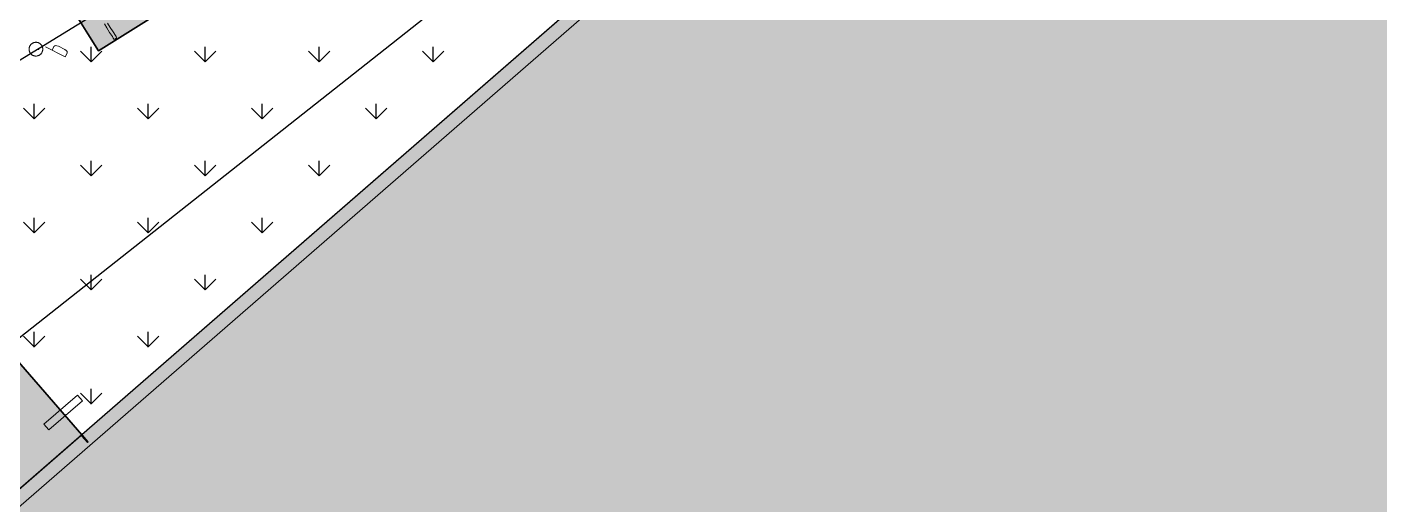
# Model space of a CAD drawing. Header units: metres. Extents: x 3 to 509016, y 4 to 6969473.
# Drawn here: x 507750.76 to 507772.07, y 6967241.22 to 6967248.74 of the extents above; entities that cross this region are included whole.
import ezdxf

# ---------------------------------------------------------------- set-up
doc = ezdxf.new("R2010")
doc.units = ezdxf.units.M
doc.linetypes.add('DASHED', pattern=[19.05, 12.7, -6.35])
doc.linetypes.add('ISO-DATUM', pattern=[30, 25, -5])
for name, color, linetype, lineweight in [('A-DETL-GENF', 252, 'Continuous', 5), ('A-FLOR', 252, 'Continuous', 5), ('A-WALL', 252, 'Continuous', 5), ('F-FIRE', 252, 'Continuous', 5), ('ROAD_FURNITURE', 252, 'Continuous', 0)]:
    doc.layers.add(name, color=color, linetype=linetype, lineweight=lineweight)
doc.layers.add('C_HATCH_PR_BUILDING', color=7, linetype='Continuous', true_color=0xffffff)
doc.layers.add('HATCH_PAVEMENT_FOOTPATH', color=7, linetype='Continuous', true_color=0xffe8a3)
for name, color, linetype in [('CIV_BUILDING FOOTPRINT', 252, 'ISO-DATUM'), ('CIV_BUILDING ROOF', 7, 'DASHED'), ('HATCH_LANDSCAPE', 1, 'Continuous'), ('mga2020ROAD_FURNITURE', 252, 'Continuous'), ('mga2020TOPO_GEN', 252, 'Continuous'), ('PAV_FOOTPATH', 252, 'Continuous'), ('XREF', 7, 'Continuous')]:
    doc.layers.add(name, color=color, linetype=linetype)
doc.layers.add('defpoints_hatch_bdy', color=47, linetype='Continuous', plot=False)

# ---------------------------------------------------------------- blocks, each defined once
blk = doc.blocks.new('XD_HATCH')
at = {"layer": 'C_HATCH_PR_BUILDING'}
h = blk.add_hatch(color=256, dxfattribs=at)
h.dxf.hatch_style = 1
h.paths.add_polyline_path([(507766.711, 6967255.442), (507736.522, 6967229.203), (507736.707, 6967228.989), (507736.687, 6967228.971), (507782.566, 6967176.226), (507795.661, 6967161.161), (507797.004, 6967162.328), (507817.315, 6967142.708), (507816.19, 6967141.318), (507902.111, 6967071.732), (507911.801, 6967083.72), (507919.918, 6967093.76), (507927.265, 6967102.833), (507888.211, 6967134.462), (507891.102, 6967138.268), (507841.624, 6967217.742), (507824.766, 6967203.095), (507829.311, 6967190.607), (507825.752, 6967187.514), (507795.494, 6967222.404)])
at = {"layer": 'HATCH_LANDSCAPE', "ltscale": 0.5}
h = blk.add_hatch(dxfattribs=at)
h.set_pattern_fill('GRASS', color=256, scale=0.05)
h.paths.add_polyline_path([(507765.688, 6967256.998), (507766.711, 6967255.442), (507751.616, 6967242.322), (507748.796, 6967245.567), (507737.825, 6967236.032), (507740.646, 6967232.787), (507736.521, 6967229.201), (507736.258, 6967228.895), (507736.078, 6967229.147), (507735.816, 6967229.56), (507735.584, 6967229.99), (507735.383, 6967230.436), (507735.215, 6967230.896), (507735.195, 6967230.96), (507735.117, 6967231.224), (507735.08, 6967231.366), (507734.979, 6967231.844), (507734.912, 6967232.329), (507734.88, 6967232.817), (507734.88, 6967233.246), (507734.883, 6967233.306), (507734.92, 6967233.794), (507734.99, 6967234.279), (507735.093, 6967234.757), (507735.174, 6967235.049), (507735.231, 6967235.227), (507735.402, 6967235.685), (507735.548, 6967236.012), (507735.605, 6967236.13), (507735.658, 6967236.233), (507735.839, 6967236.56), (507736.102, 6967236.972), (507736.351, 6967237.309), (507736.395, 6967237.363), (507736.716, 6967237.733), (507737.036, 6967238.053), (507737.062, 6967238.078), (507737.236, 6967238.233), (507737.812, 6967238.733), (507738.189, 6967239.061), (507738.566, 6967239.389), (507738.944, 6967239.717), (507739.321, 6967240.045), (507739.699, 6967240.373), (507739.892, 6967240.541), (507740.454, 6967241.028), (507740.832, 6967241.355), (507741.209, 6967241.683), (507741.587, 6967242.01), (507741.965, 6967242.338), (507742.343, 6967242.665), (507742.721, 6967242.993), (507743.099, 6967243.32), (507743.476, 6967243.648), (507743.854, 6967243.975), (507744.232, 6967244.303), (507744.61, 6967244.63), (507744.988, 6967244.958), (507745.365, 6967245.285), (507745.743, 6967245.613), (507746.121, 6967245.94), (507746.499, 6967246.268), (507746.877, 6967246.595), (507747.255, 6967246.923), (507747.632, 6967247.25), (507748.01, 6967247.578), (507748.388, 6967247.905), (507748.766, 6967248.233), (507749.144, 6967248.56), (507749.522, 6967248.888), (507749.899, 6967249.215), (507750.277, 6967249.543), (507750.655, 6967249.87), (507750.84, 6967250.033), (507750.925, 6967249.897), (507751.879, 6967248.371), (507765.448, 6967256.848)])
at = {"layer": 'HATCH_PAVEMENT_FOOTPATH'}
h = blk.add_hatch(color=256, dxfattribs=at)
h.dxf.hatch_style = 1
h.paths.add_polyline_path([(507751.879, 6967248.371), (507750.819, 6967250.067), (507764.199, 6967258.248), (507768.65, 6967260.737), (507768.875, 6967259.555), (507765.433, 6967257.405), (507765.688, 6967256.998)])
h = blk.add_hatch(color=256, dxfattribs=at)
h.dxf.hatch_style = 1
h.paths.add_polyline_path([(507740.646, 6967232.787), (507737.825, 6967236.032), (507748.796, 6967245.567), (507751.616, 6967242.322)])
at = {"elevation": 4.784}
blk.add_lwpolyline([(507750.655, 6967249.87), (507750.84, 6967250.033), (507750.925, 6967249.897), (507751.879, 6967248.371), (507765.448, 6967256.848), (507765.475, 6967256.865), (507766.711, 6967255.442), (507751.616, 6967242.322), (507748.796, 6967245.567)], dxfattribs=at)
at = {"layer": 'defpoints_hatch_bdy', "color": 4}
blk.add_lwpolyline([(507751.879, 6967248.371), (507750.819, 6967250.067), (507764.628, 6967258.694), (507765.688, 6967256.998)], close=True, dxfattribs=at)
blk = doc.blocks.new('25027_BNP_Skygate Play-Sheet - 000101 - SITE PLAN')
at = {"layer": 'A-DETL-GENF'}
for p, q in [((-2228959, 4029122), (-2228969, 4029103)), ((-2228969, 4029103), (-2228962, 4029078)), ((-2228962, 4029078), (-2228944, 4029072)), ((-2228940, 4029124), (-2228959, 4029122)), ((-2228944, 4029072), (-2228923, 4029074)), ((-2228912, 4029122), (-2228940, 4029124)), ((-2228923, 4029074), (-2228852, 4029073)), ((-2228832, 4029123), (-2228912, 4029122)), ((-2228852, 4029073), (-2228771, 4029073)), ((-2228751, 4029123), (-2228832, 4029123)), ((-2228771, 4029073), (-2228691, 4029072)), ((-2228676, 4029123), (-2228751, 4029123))]:
    blk.add_line(p, q, dxfattribs=at)
at = {"layer": 'A-FLOR'}
for p, q in [((-2226873, 4029426), (-2228983, 4029426)), ((-2228983, 4029426), (-2228983, 4013144)), ((-2228983, 4028426), (-2228983, 4029426)), ((-2228983, 4029426), (-2227183, 4029426))]:
    blk.add_line(p, q, dxfattribs=at)
at = {"layer": 'A-WALL'}
for p, q in [((-2231073, 4013199), (-2237290, 4052450)), ((-2235536, 4042716), (-2233978, 4032874)), ((-2233463, 4032935), (-2229727, 4033527)), ((-2233974, 4032854), (-2233579, 4032916)), ((-2234124, 4032841), (-2233986, 4032863)), ((-2234122, 4032826), (-2234124, 4032841)), ((-2233984, 4032848), (-2234122, 4032826)), ((-2233986, 4032863), (-2233978, 4032874)), ((-2233972, 4032839), (-2233984, 4032848)), ((-2233978, 4032874), (-2233974, 4032854)), ((-2233972, 4032839), (-2232413, 4022997))]:
    blk.add_line(p, q, dxfattribs=at)
at = {"layer": 'F-FIRE'}
for p, q in [((-2233515, 4033271), (-2233634, 4033252)), ((-2233634, 4033252), (-2233524, 4032560)), ((-2233406, 4032579), (-2233515, 4033271)), ((-2233524, 4032560), (-2233406, 4032579))]:
    blk.add_line(p, q, dxfattribs=at)
for start, end in [(174.0003, 204.0003), (354.0003, 24.0003)]:
    blk.add_arc((-2233520, 4032916), 60, start, end, dxfattribs=at)
blk = doc.blocks.new('XE_ARCH')
at = {"xscale": 0.001, "yscale": 0.001, "zscale": 0.001, "rotation": 121.996}
blk.add_blockref('25027_BNP_Skygate Play-Sheet - 000101 - SITE PLAN', (509988.126, 6971273.77), dxfattribs=at)
blk = doc.blocks.new('BAC R BOL SMALL')
for p, q in [((-4.3679, 0.1747), (-4.3729, -0.0484)), ((-4.3519, 0.3993), (-4.3679, 0.1747)), ((-4.3247, 0.625), (-4.3519, 0.3993)), ((-4.2862, 0.8515), (-4.3247, 0.625)), ((-4.2362, 1.0785), (-4.2862, 0.8515)), ((-4.1746, 1.3056), (-4.2362, 1.0785)), ((-4.1012, 1.5325), (-4.1746, 1.3056)), ((-4.0159, 1.7589), (-4.1012, 1.5325)), ((-3.9185, 1.9844), (-4.0159, 1.7589)), ((-3.8088, 2.2087), (-3.9185, 1.9844)), ((-3.6931, 2.3988), (-3.8088, 2.2087)), ((-3.569, 2.5811), (-3.6931, 2.3988)), ((-3.4369, 2.7554), (-3.569, 2.5811)), ((-3.2973, 2.9215), (-3.4369, 2.7554)), ((-3.1504, 3.0794), (-3.2973, 2.9215)), ((-2.9967, 3.229), (-3.1504, 3.0794)), ((-2.8365, 3.3701), (-2.9967, 3.229)), ((-2.6702, 3.5026), (-2.8365, 3.3701)), ((-2.4982, 3.6265), (-2.6702, 3.5026)), ((-2.3209, 3.7415), (-2.4982, 3.6265)), ((-2.1385, 3.8476), (-2.3209, 3.7415)), ((-1.9516, 3.9447), (-2.1385, 3.8476)), ((-1.7605, 4.0325), (-1.9516, 3.9447)), ((-1.5655, 4.1112), (-1.7605, 4.0325)), ((-1.367, 4.1804), (-1.5655, 4.1112)), ((-1.1654, 4.2401), (-1.367, 4.1804)), ((-0.9611, 4.2902), (-1.1654, 4.2401)), ((-0.7544, 4.3306), (-0.9611, 4.2902)), ((-0.5458, 4.3611), (-0.7544, 4.3306)), ((-0.3356, 4.3816), (-0.5458, 4.3611)), ((-0.1241, 4.392), (-0.3356, 4.3816)), ((0.0882, 4.3922), (-0.1241, 4.392)), ((0.301, 4.3821), (0.0882, 4.3922)), ((0.5139, 4.3616), (0.301, 4.3821)), ((0.7265, 4.3305), (0.5139, 4.3616)), ((0.9385, 4.2888), (0.7265, 4.3305)), ((1.1495, 4.2362), (0.9385, 4.2888)), ((1.359, 4.1728), (1.1495, 4.2362)), ((1.5668, 4.0983), (1.359, 4.1728)), ((1.7725, 4.0127), (1.5668, 4.0983)), ((1.9756, 3.9158), (1.7725, 4.0127)), ((2.364, 3.6868), (2.1736, 3.8056)), ((2.5466, 3.5598), (2.364, 3.6868)), ((2.7214, 3.4249), (2.5466, 3.5598)), ((2.8881, 3.2825), (2.7214, 3.4249)), ((3.0465, 3.1328), (2.8881, 3.2825)), ((3.1966, 2.9762), (3.0465, 3.1328)), ((3.3382, 2.813), (3.1966, 2.9762)), ((3.4711, 2.6437), (3.3382, 2.813)), ((3.5951, 2.4684), (3.4711, 2.6437)), ((3.7101, 2.2875), (3.5951, 2.4684)), ((3.816, 2.1015), (3.7101, 2.2875)), ((3.9126, 1.9105), (3.816, 2.1015)), ((3.9998, 1.7149), (3.9126, 1.9105)), ((4.0773, 1.5151), (3.9998, 1.7149)), ((4.145, 1.3114), (4.0773, 1.5151)), ((4.2028, 1.1041), (4.145, 1.3114)), ((4.2506, 0.8936), (4.2028, 1.1041)), ((4.2881, 0.6801), (4.2506, 0.8936)), ((4.3152, 0.4641), (4.2881, 0.6801)), ((4.3318, 0.2458), (4.3152, 0.4641)), ((4.3376, 0.0256), (4.3318, 0.2458)), ((4.3327, -0.1962), (4.3376, 0.0256)), ((6.1384, 1.5522), (18.6973, -4.9036)), ((11.43, 1.6933), (10.2659, -0.5997)), ((11.9592, 2.1519), (11.43, 1.6933)), ((12.7353, 2.293), (11.9592, 2.1519)), ((13.3703, 2.2225), (12.7353, 2.293)), ((14.3228, 1.905), (13.3703, 2.2225)), ((18.4856, -0.2117), (14.3228, 1.905)), ((-4.3729, -0.0484), (-4.367, -0.2697)), ((-4.367, -0.2697), (-4.3504, -0.4889)), ((-4.3504, -0.4889), (-4.3233, -0.7057)), ((-4.3233, -0.7057), (-4.2858, -0.9197)), ((-4.2858, -0.9197), (-4.2381, -1.1305)), ((-4.2381, -1.1305), (-4.1802, -1.3379)), ((-4.1802, -1.3379), (-4.1125, -1.5415)), ((-4.1125, -1.5415), (-4.035, -1.741)), ((-4.035, -1.741), (-3.9478, -1.936)), ((-3.9478, -1.936), (-3.8512, -2.1263)), ((-3.8512, -2.1263), (-3.7453, -2.3115)), ((-3.7453, -2.3115), (-3.6303, -2.4912)), ((-3.6303, -2.4912), (-3.5063, -2.6651)), ((-3.5063, -2.6651), (-3.3734, -2.8329)), ((-3.3734, -2.8329), (-3.2318, -2.9943)), ((-3.2318, -2.9943), (-3.0817, -3.1489)), ((-3.0817, -3.1489), (-2.9233, -3.2965)), ((-2.9233, -3.2965), (-2.7566, -3.4365)), ((-2.7566, -3.4365), (-2.5818, -3.5688)), ((-2.5818, -3.5688), (-2.3992, -3.6931)), ((-2.3992, -3.6931), (-2.2088, -3.8088)), ((-2.2088, -3.8088), (-1.9877, -3.9154)), ((-1.9877, -3.9154), (-1.7652, -4.0101)), ((-1.7652, -4.0101), (-1.5416, -4.0931)), ((-1.5416, -4.0931), (-1.3173, -4.1646)), ((-1.3173, -4.1646), (-1.0926, -4.2245)), ((-1.0926, -4.2245), (-0.8679, -4.2732)), ((-0.8679, -4.2732), (-0.6435, -4.3106)), ((-0.6435, -4.3106), (-0.4197, -4.337)), ((-0.4197, -4.337), (-0.1969, -4.3525)), ((-0.1969, -4.3525), (0.0246, -4.3573)), ((0.0246, -4.3573), (0.2444, -4.3514)), ((0.2444, -4.3514), (0.4623, -4.335)), ((0.4623, -4.335), (0.6778, -4.3082)), ((0.6778, -4.3082), (0.8906, -4.2712)), ((0.8906, -4.2712), (1.1005, -4.2241)), ((1.1005, -4.2241), (1.307, -4.1671)), ((1.307, -4.1671), (1.5099, -4.1002)), ((1.5099, -4.1002), (1.7087, -4.0236)), ((1.7087, -4.0236), (1.9031, -3.9375)), ((1.9031, -3.9375), (2.0929, -3.842)), ((2.0929, -3.842), (2.2776, -3.7372)), ((2.2776, -3.7372), (2.457, -3.6233)), ((2.457, -3.6233), (2.6306, -3.5003)), ((2.6306, -3.5003), (2.7982, -3.3685)), ((2.7982, -3.3685), (2.9594, -3.2279)), ((2.9594, -3.2279), (3.1139, -3.0788)), ((3.1139, -3.0788), (3.2613, -2.9211)), ((3.2613, -2.9211), (3.4013, -2.7552)), ((3.4013, -2.7552), (3.5336, -2.5811)), ((3.5336, -2.5811), (3.6578, -2.3989)), ((3.6578, -2.3989), (3.7736, -2.2088)), ((3.7736, -2.2088), (3.8833, -1.9876)), ((3.8833, -1.9876), (3.9807, -1.7651)), ((3.9807, -1.7651), (4.066, -1.5415)), ((4.066, -1.5415), (4.1394, -1.3172)), ((4.1394, -1.3172), (4.201, -1.0925)), ((4.201, -1.0925), (4.251, -0.8677)), ((4.251, -0.8677), (4.2895, -0.6432)), ((4.2895, -0.6432), (4.3167, -0.4192)), ((4.3167, -0.4192), (4.3327, -0.1962)), ((19.1911, -0.7409), (18.4856, -0.2117)), ((18.6973, -4.9036), (19.8614, -2.6106)), ((19.7909, -1.4111), (19.1911, -0.7409)), ((19.8967, -2.0109), (19.7909, -1.4111)), ((19.8614, -2.6106), (19.8967, -2.0109))]:
    blk.add_line(p, q)
blk = doc.blocks.new('XE_SURVEY')
at = {"layer": 'mga2020ROAD_FURNITURE'}
blk.add_point((507750.935, 6967248.393, 4.605), dxfattribs=at)
blk.add_point((507750.935, 6967248.393, 4.605), dxfattribs=at)
at = {"layer": 'mga2020TOPO_GEN'}
blk.add_polyline3d([(507721.406, 6967230.947, 4.385), (507722.85, 6967231.821, 4.46), (507725.943, 6967226.582, 4.535), (507728.764, 6967229.308, 4.379), (507732.401, 6967233.9, 4.448), (507736.333, 6967237.928, 4.519), (507738.479, 6967240.183, 4.523), (507742.88, 6967243.415, 4.551), (507748.154, 6967246.697, 4.578), (507754.632, 6967250.676, 4.595), (507759.792, 6967253.86, 4.572), (507763.226, 6967256.057, 4.617), (507767.284, 6967258.544, 4.683), (507767.311, 6967260.039, 4.659)], dxfattribs=at)
at = {"layer": 'ROAD_FURNITURE', "xscale": 0.0247222863170386, "yscale": 0.0247222863170386, "zscale": 0.0247222863170386}
blk.add_blockref('BAC R BOL SMALL', (507750.895, 6967248.394, 4.605), dxfattribs=at)
blk = doc.blocks.new('XD_DESIGN_1')
at = {"layer": 'CIV_BUILDING FOOTPRINT'}
blk.add_lwpolyline([(507766.713, 6967255.443), (507736.521, 6967229.201), (507795.661, 6967161.161), (507797.005, 6967162.329), (507817.315, 6967142.708), (507816.19, 6967141.319), (507902.111, 6967071.732), (507918.73, 6967092.373), (507927.226, 6967102.864), (507888.211, 6967134.463), (507891.284, 6967138.257), (507841.636, 6967217.752), (507824.767, 6967203.096), (507829.281, 6967190.691), (507825.699, 6967187.577), (507766.713, 6967255.443)], dxfattribs=at)
at = {"layer": 'CIV_BUILDING ROOF'}
blk.add_lwpolyline([(507736.521, 6967229.201), (507735.95, 6967229.859), (507750.433, 6967243.691), (507766.14, 6967256.1), (507766.713, 6967255.443)], dxfattribs=at)
at = {"layer": 'PAV_FOOTPATH'}
blk.add_lwpolyline([(507740.646, 6967232.787), (507737.825, 6967236.032), (507748.796, 6967245.567), (507751.616, 6967242.322), (507740.646, 6967232.787)], dxfattribs=at)
blk = doc.blocks.new('XD_DESIGN_2')
at = {"layer": 'CIV_BUILDING FOOTPRINT'}
blk.add_lwpolyline([(507766.713, 6967255.443), (507736.521, 6967229.201), (507795.661, 6967161.161), (507797.005, 6967162.329), (507817.315, 6967142.708), (507816.19, 6967141.319), (507902.111, 6967071.732), (507918.73, 6967092.373), (507927.226, 6967102.864), (507888.211, 6967134.463), (507891.284, 6967138.257), (507841.636, 6967217.752), (507824.767, 6967203.096), (507829.281, 6967190.691), (507825.699, 6967187.577), (507766.713, 6967255.443)], dxfattribs=at)
at = {"layer": 'CIV_BUILDING ROOF'}
blk.add_lwpolyline([(507736.521, 6967229.201), (507735.95, 6967229.859), (507750.433, 6967243.691), (507766.14, 6967256.1), (507766.713, 6967255.443)], dxfattribs=at)
at = {"layer": 'PAV_FOOTPATH'}
blk.add_lwpolyline([(507740.646, 6967232.787), (507737.825, 6967236.032), (507748.796, 6967245.567), (507751.616, 6967242.322), (507740.646, 6967232.787)], dxfattribs=at)

msp = doc.modelspace()

# ---------------------------------------------------------------- linework, layer by layer
msp.add_lwpolyline([(507766.713, 6967255.443), (507736.522, 6967229.203), (507795.661, 6967161.161), (507797.005, 6967162.329), (507817.315, 6967142.708), (507816.19, 6967141.319), (507902.084, 6967071.741), (507927.265, 6967102.832), (507888.211, 6967134.463), (507891.284, 6967138.257), (507841.636, 6967217.752), (507824.767, 6967203.096), (507829.281, 6967190.691), (507825.699, 6967187.577), (507766.713, 6967255.443)])

# ---------------------------------------------------------------- block references
for name in ['XD_HATCH', 'XE_ARCH', 'XE_SURVEY']:
    msp.add_blockref(name, (0, 0))
at = {"layer": 'XREF'}
for name in ['XD_HATCH', 'XE_ARCH', 'XE_SURVEY']:
    msp.add_blockref(name, (0, 0), dxfattribs=at)

# ---------------------------------------------------------------- next in the draw order: block references
msp.add_blockref('XD_DESIGN_1', (0, 0))

# ---------------------------------------------------------------- next in the draw order: block references
msp.add_blockref('XD_DESIGN_2', (0, 0), dxfattribs=at)

doc.saveas('drawing.dxf')
